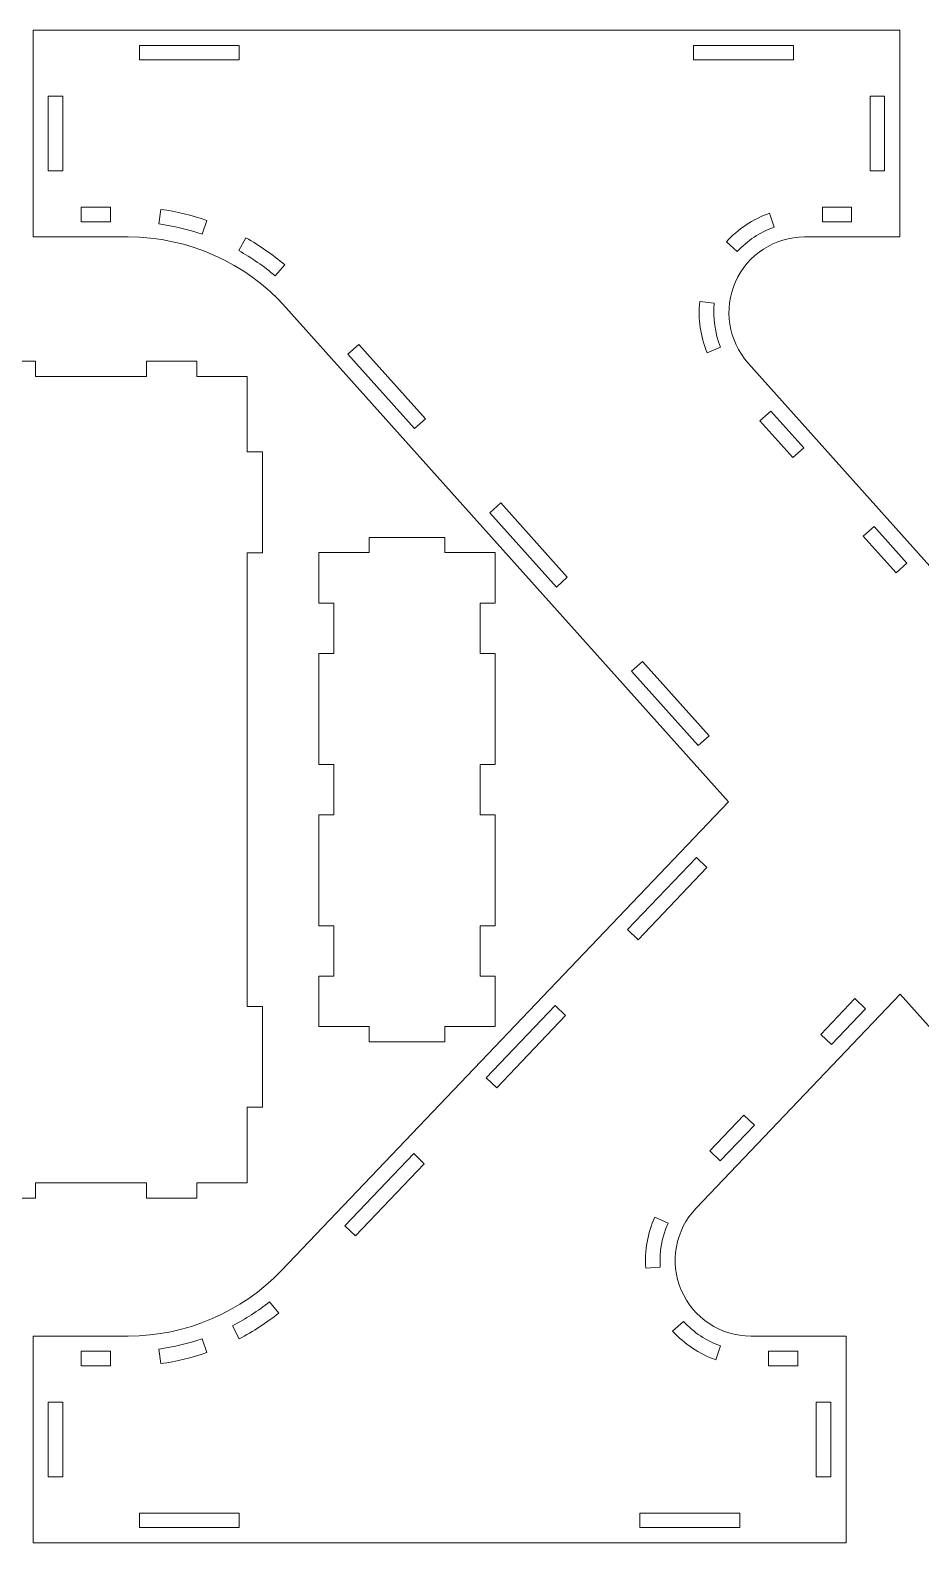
# Model space of a CAD drawing. Header units: millimetres. Extents: x -357 to 357, y -682 to 682.
# Drawn here: x -2.4 to 174.3, y -475.9 to -175.9 of the extents above; entities that cross this region are included whole.
import ezdxf

# ---------------------------------------------------------------- set-up
doc = ezdxf.new("R2010")
doc.units = ezdxf.units.MM
doc.header["$MEASUREMENT"] = 0
doc.layers.add('Camada 1', color=7, linetype='Continuous')

msp = doc.modelspace()

# ---------------------------------------------------------------- linework, layer by layer
at = {"layer": 'Camada 1', "color": 250, "lineweight": 20}
for points, knots in [([(170.2093, -367.0483), (170.2093, -367.0483), (129.6944, -409.4988), (129.6944, -409.4988), (129.6944, -409.4988), (125.5678, -413.8225), (124.4037, -420.2617), (126.7553, -425.7566), (126.7553, -425.7566), (129.1172, -431.2759), (134.542, -434.8551), (140.5455, -434.8551), (140.5455, -434.8551), (140.5455, -434.8551), (159.4418, -434.8551), (159.4418, -434.8551), (159.4418, -434.8551), (159.4418, -434.8551), (159.4418, -475.8551), (159.4418, -475.8551), (159.4418, -475.8551), (159.4418, -475.8551), (-1.8755, -475.8551), (-1.8755, -475.8551), (-1.8755, -475.8551), (-1.8755, -475.8551), (-1.8755, -434.8551), (-1.8755, -434.8551), (-1.8755, -434.8551), (-1.8755, -434.8551), (17.0208, -434.8551), (17.0208, -434.8551), (17.0208, -434.8551), (28.4993, -434.8551), (39.4789, -430.1564), (47.4039, -421.8528), (47.4039, -421.8528), (47.4039, -421.8528), (136.0931, -328.9267), (136.0931, -328.9267), (136.0931, -328.9267), (136.0931, -328.9267), (48.3179, -230.8463), (48.3179, -230.8463), (48.3179, -230.8463), (40.3507, -221.9437), (28.9679, -216.8551), (17.0208, -216.8551), (17.0208, -216.8551), (17.0208, -216.8551), (-1.8755, -216.8551), (-1.8755, -216.8551), (-1.8755, -216.8551), (-1.8755, -216.8551), (-1.8755, -175.8551), (-1.8755, -175.8551), (-1.8755, -175.8551), (-1.8755, -175.8551), (170.1072, -175.8551), (170.1072, -175.8551), (170.1072, -175.8551), (170.1072, -175.8551), (170.1072, -216.8551), (170.1072, -216.8551), (170.1072, -216.8551), (170.1072, -216.8551), (151.2109, -216.8551), (151.2109, -216.8551), (151.2109, -216.8551), (145.2948, -216.8551), (139.9315, -220.3322), (137.517, -225.7332), (137.517, -225.7332), (135.1071, -231.124), (136.0956, -237.4581), (140.0334, -241.8583), (140.0334, -241.8583), (140.0334, -241.8583), (178.3397, -284.6619), (178.3397, -284.6619), (178.3397, -284.6619), (178.3397, -284.6619), (218.8546, -242.2114), (218.8546, -242.2114), (218.8546, -242.2114), (222.9812, -237.8877), (224.1452, -231.4486), (221.7937, -225.9537), (221.7937, -225.9537), (219.4318, -220.4344), (214.007, -216.8551), (208.0035, -216.8551), (208.0035, -216.8551), (208.0035, -216.8551), (189.1072, -216.8551), (189.1072, -216.8551), (189.1072, -216.8551), (189.1072, -216.8551), (189.1072, -175.8551), (189.1072, -175.8551), (189.1072, -175.8551), (189.1072, -175.8551), (350.4245, -175.8551), (350.4245, -175.8551), (350.4245, -175.8551), (350.4245, -175.8551), (350.4245, -216.8551), (350.4245, -216.8551), (350.4245, -216.8551), (350.4245, -216.8551), (331.5282, -216.8551), (331.5282, -216.8551), (331.5282, -216.8551), (320.0497, -216.8551), (309.0701, -221.5538), (301.1451, -229.8574), (301.1451, -229.8574), (301.1451, -229.8574), (212.4559, -322.7835), (212.4559, -322.7835), (212.4559, -322.7835), (212.4559, -322.7835), (300.2311, -420.8639), (300.2311, -420.8639), (300.2311, -420.8639), (308.1983, -429.7665), (319.5811, -434.8551), (331.5282, -434.8551), (331.5282, -434.8551), (331.5282, -434.8551), (350.4245, -434.8551), (350.4245, -434.8551), (350.4245, -434.8551), (350.4245, -434.8551), (350.4245, -475.8551), (350.4245, -475.8551), (350.4245, -475.8551), (350.4245, -475.8551), (178.4418, -475.8551), (178.4418, -475.8551), (178.4418, -475.8551), (178.4418, -475.8551), (178.4418, -434.8551), (178.4418, -434.8551), (178.4418, -434.8551), (178.4418, -434.8551), (197.3381, -434.8551), (197.3381, -434.8551), (197.3381, -434.8551), (203.2543, -434.8551), (208.6175, -431.378), (211.032, -425.9769), (211.032, -425.9769), (213.4419, -420.5862), (212.4535, -414.2522), (208.5157, -409.852), (208.5157, -409.852), (208.5157, -409.852), (170.2093, -367.0483), (170.2093, -367.0483)], [0, 0, 0, 0, 0.02439024, 0.02439024, 0.02439024, 0.02439024, 0.04878049, 0.04878049, 0.04878049, 0.04878049, 0.07317073, 0.07317073, 0.07317073, 0.07317073, 0.09756098, 0.09756098, 0.09756098, 0.09756098, 0.12195122, 0.12195122, 0.12195122, 0.12195122, 0.14634146, 0.14634146, 0.14634146, 0.14634146, 0.17073171, 0.17073171, 0.17073171, 0.17073171, 0.19512195, 0.19512195, 0.19512195, 0.19512195, 0.2195122, 0.2195122, 0.2195122, 0.2195122, 0.24390244, 0.24390244, 0.24390244, 0.24390244, 0.26829268, 0.26829268, 0.26829268, 0.26829268, 0.29268293, 0.29268293, 0.29268293, 0.29268293, 0.31707317, 0.31707317, 0.31707317, 0.31707317, 0.34146341, 0.34146341, 0.34146341, 0.34146341, 0.36585366, 0.36585366, 0.36585366, 0.36585366, 0.3902439, 0.3902439, 0.3902439, 0.3902439, 0.41463415, 0.41463415, 0.41463415, 0.41463415, 0.43902439, 0.43902439, 0.43902439, 0.43902439, 0.46341463, 0.46341463, 0.46341463, 0.46341463, 0.48780488, 0.48780488, 0.48780488, 0.48780488, 0.51219512, 0.51219512, 0.51219512, 0.51219512, 0.53658537, 0.53658537, 0.53658537, 0.53658537, 0.56097561, 0.56097561, 0.56097561, 0.56097561, 0.58536585, 0.58536585, 0.58536585, 0.58536585, 0.6097561, 0.6097561, 0.6097561, 0.6097561, 0.63414634, 0.63414634, 0.63414634, 0.63414634, 0.65853659, 0.65853659, 0.65853659, 0.65853659, 0.68292683, 0.68292683, 0.68292683, 0.68292683, 0.70731707, 0.70731707, 0.70731707, 0.70731707, 0.73170732, 0.73170732, 0.73170732, 0.73170732, 0.75609756, 0.75609756, 0.75609756, 0.75609756, 0.7804878, 0.7804878, 0.7804878, 0.7804878, 0.80487805, 0.80487805, 0.80487805, 0.80487805, 0.82926829, 0.82926829, 0.82926829, 0.82926829, 0.85365854, 0.85365854, 0.85365854, 0.85365854, 0.87804878, 0.87804878, 0.87804878, 0.87804878, 0.90243902, 0.90243902, 0.90243902, 0.90243902, 0.92682927, 0.92682927, 0.92682927, 0.92682927, 0.95121951, 0.95121951, 0.95121951, 0.95121951, 1, 1, 1, 1]), ([(19.2245, -178.8551), (19.2245, -178.8551), (19.2245, -181.7551), (19.2245, -181.7551), (19.2245, -181.7551), (19.2245, -181.7551), (39.0245, -181.7551), (39.0245, -181.7551), (39.0245, -181.7551), (39.0245, -181.7551), (39.0245, -178.8551), (39.0245, -178.8551), (39.0245, -178.8551), (39.0245, -178.8551), (19.2245, -178.8551), (19.2245, -178.8551)], [0, 0, 0, 0, 0.2, 0.2, 0.2, 0.2, 0.4, 0.4, 0.4, 0.4, 0.6, 0.6, 0.6, 0.6, 1, 1, 1, 1]), ([(129.2072, -178.8551), (129.2072, -178.8551), (129.2072, -181.7551), (129.2072, -181.7551), (129.2072, -181.7551), (129.2072, -181.7551), (149.0072, -181.7551), (149.0072, -181.7551), (149.0072, -181.7551), (149.0072, -181.7551), (149.0072, -178.8551), (149.0072, -178.8551), (149.0072, -178.8551), (149.0072, -178.8551), (129.2072, -178.8551), (129.2072, -178.8551)], [0, 0, 0, 0, 0.2, 0.2, 0.2, 0.2, 0.4, 0.4, 0.4, 0.4, 0.6, 0.6, 0.6, 0.6, 1, 1, 1, 1]), ([(1.1245, -203.7551), (1.1245, -203.7551), (4.0245, -203.7551), (4.0245, -203.7551), (4.0245, -203.7551), (4.0245, -203.7551), (4.0245, -188.9551), (4.0245, -188.9551), (4.0245, -188.9551), (4.0245, -188.9551), (1.1245, -188.9551), (1.1245, -188.9551), (1.1245, -188.9551), (1.1245, -188.9551), (1.1245, -203.7551), (1.1245, -203.7551)], [0, 0, 0, 0, 0.2, 0.2, 0.2, 0.2, 0.4, 0.4, 0.4, 0.4, 0.6, 0.6, 0.6, 0.6, 1, 1, 1, 1]), ([(167.1072, -188.9551), (167.1072, -188.9551), (164.2072, -188.9551), (164.2072, -188.9551), (164.2072, -188.9551), (164.2072, -188.9551), (164.2072, -203.7551), (164.2072, -203.7551), (164.2072, -203.7551), (164.2072, -203.7551), (167.1072, -203.7551), (167.1072, -203.7551), (167.1072, -203.7551), (167.1072, -203.7551), (167.1072, -188.9551), (167.1072, -188.9551)], [0, 0, 0, 0, 0.2, 0.2, 0.2, 0.2, 0.4, 0.4, 0.4, 0.4, 0.6, 0.6, 0.6, 0.6, 1, 1, 1, 1]), ([(13.4726, -213.8551), (13.4726, -213.8551), (13.4726, -210.9551), (13.4726, -210.9551), (13.4726, -210.9551), (13.4726, -210.9551), (7.6726, -210.9551), (7.6726, -210.9551), (7.6726, -210.9551), (7.6726, -210.9551), (7.6726, -213.8551), (7.6726, -213.8551), (7.6726, -213.8551), (7.6726, -213.8551), (13.4726, -213.8551), (13.4726, -213.8551)], [0, 0, 0, 0, 0.2, 0.2, 0.2, 0.2, 0.4, 0.4, 0.4, 0.4, 0.6, 0.6, 0.6, 0.6, 1, 1, 1, 1]), ([(31.6683, -216.3063), (31.6683, -216.3063), (32.6185, -213.5658), (32.6185, -213.5658), (32.6185, -213.5658), (29.6562, -212.5456), (26.5966, -211.8176), (23.4923, -211.3943), (23.4923, -211.3943), (23.4923, -211.3943), (23.1064, -214.269), (23.1064, -214.269), (23.1064, -214.269), (26.033, -214.6685), (28.9, -215.3531), (31.6683, -216.3063)], [0, 0, 0, 0, 0.2, 0.2, 0.2, 0.2, 0.4, 0.4, 0.4, 0.4, 0.6, 0.6, 0.6, 0.6, 1, 1, 1, 1]), ([(145.2004, -214.8881), (145.2004, -214.8881), (144.2473, -212.1493), (144.2473, -212.1493), (144.2473, -212.1493), (140.9749, -213.3057), (138.0394, -215.2609), (135.7112, -217.8348), (135.7112, -217.8348), (135.7112, -217.8348), (137.8712, -219.7699), (137.8712, -219.7699), (137.8712, -219.7699), (139.8732, -217.5609), (142.3944, -215.8826), (145.2004, -214.8881)], [0, 0, 0, 0, 0.2, 0.2, 0.2, 0.2, 0.4, 0.4, 0.4, 0.4, 0.6, 0.6, 0.6, 0.6, 1, 1, 1, 1]), ([(160.559, -213.8551), (160.559, -213.8551), (160.559, -210.9551), (160.559, -210.9551), (160.559, -210.9551), (160.559, -210.9551), (154.759, -210.9551), (154.759, -210.9551), (154.759, -210.9551), (154.759, -210.9551), (154.759, -213.8551), (154.759, -213.8551), (154.759, -213.8551), (154.759, -213.8551), (160.559, -213.8551), (160.559, -213.8551)], [0, 0, 0, 0, 0.2, 0.2, 0.2, 0.2, 0.4, 0.4, 0.4, 0.4, 0.6, 0.6, 0.6, 0.6, 1, 1, 1, 1]), ([(46.1866, -224.5868), (46.1866, -224.5868), (48.0714, -222.3822), (48.0714, -222.3822), (48.0714, -222.3822), (45.6858, -220.3513), (43.1029, -218.5569), (40.3672, -217.0299), (40.3672, -217.0299), (40.3672, -217.0299), (38.9588, -219.5654), (38.9588, -219.5654), (38.9588, -219.5654), (41.5151, -220.9927), (43.9373, -222.6723), (46.1866, -224.5868)], [0, 0, 0, 0, 0.2, 0.2, 0.2, 0.2, 0.4, 0.4, 0.4, 0.4, 0.6, 0.6, 0.6, 0.6, 1, 1, 1, 1]), ([(133.3095, -229.974), (133.3095, -229.974), (130.427, -229.655), (130.427, -229.655), (130.427, -229.655), (130.0619, -233.105), (130.5629, -236.599), (131.8829, -239.8073), (131.8829, -239.8073), (131.8829, -239.8073), (134.5594, -238.6911), (134.5594, -238.6911), (134.5594, -238.6911), (133.4295, -235.9369), (132.9984, -232.9389), (133.3095, -229.974)], [0, 0, 0, 0, 0.2, 0.2, 0.2, 0.2, 0.4, 0.4, 0.4, 0.4, 0.6, 0.6, 0.6, 0.6, 1, 1, 1, 1]), ([(73.8273, -254.8521), (73.8273, -254.8521), (75.9883, -252.9182), (75.9883, -252.9182), (75.9883, -252.9182), (75.9883, -252.9182), (62.7842, -238.1638), (62.7842, -238.1638), (62.7842, -238.1638), (62.7842, -238.1638), (60.6232, -240.0977), (60.6232, -240.0977), (60.6232, -240.0977), (60.6232, -240.0977), (73.8273, -254.8521), (73.8273, -254.8521)], [0, 0, 0, 0, 0.2, 0.2, 0.2, 0.2, 0.4, 0.4, 0.4, 0.4, 0.6, 0.6, 0.6, 0.6, 1, 1, 1, 1]), ([(30.6345, -404.4844), (30.6345, -404.4844), (40.6344, -404.4844), (40.6344, -404.4844), (40.6344, -404.4844), (40.6344, -404.4844), (40.6344, -389.4845), (40.6344, -389.4845), (40.6344, -389.4845), (40.6344, -389.4845), (43.6344, -389.4845), (43.6344, -389.4845), (43.6344, -389.4845), (43.6344, -389.4845), (43.6344, -369.4845), (43.6344, -369.4845), (43.6344, -369.4845), (43.6344, -369.4845), (40.6344, -369.4845), (40.6344, -369.4845), (40.6344, -369.4845), (40.6344, -369.4845), (40.6344, -279.5023), (40.6344, -279.5023), (40.6344, -279.5023), (40.6344, -279.5023), (43.6344, -279.5023), (43.6344, -279.5023), (43.6344, -279.5023), (43.6344, -279.5023), (43.6344, -259.5023), (43.6344, -259.5023), (43.6344, -259.5023), (43.6344, -259.5023), (40.6344, -259.5023), (40.6344, -259.5023), (40.6344, -259.5023), (40.6344, -259.5023), (40.6344, -244.5024), (40.6344, -244.5024), (40.6344, -244.5024), (40.6344, -244.5024), (30.6345, -244.5024), (30.6345, -244.5024), (30.6345, -244.5024), (30.6345, -244.5024), (30.6345, -241.5024), (30.6345, -241.5024), (30.6345, -241.5024), (30.6345, -241.5024), (20.6345, -241.5024), (20.6345, -241.5024), (20.6345, -241.5024), (20.6345, -241.5024), (20.6345, -244.5024), (20.6345, -244.5024), (20.6345, -244.5024), (20.6345, -244.5024), (-1.3654, -244.5024), (-1.3654, -244.5024), (-1.3654, -244.5024), (-1.3654, -244.5024), (-1.3654, -241.5024), (-1.3654, -241.5024), (-1.3654, -241.5024), (-1.3654, -241.5024), (-11.3654, -241.5024), (-11.3654, -241.5024), (-11.3654, -241.5024), (-11.3654, -241.5024), (-11.3654, -244.5024), (-11.3654, -244.5024), (-11.3654, -244.5024), (-11.3654, -244.5024), (-33.3653, -244.5024), (-33.3653, -244.5024), (-33.3653, -244.5024), (-33.3653, -244.5024), (-33.3653, -241.5024), (-33.3653, -241.5024), (-33.3653, -241.5024), (-33.3653, -241.5024), (-43.3652, -241.5024), (-43.3652, -241.5024), (-43.3652, -241.5024), (-43.3652, -241.5024), (-43.3652, -244.5024), (-43.3652, -244.5024), (-43.3652, -244.5024), (-43.3652, -244.5024), (-53.3652, -244.5024), (-53.3652, -244.5024), (-53.3652, -244.5024), (-53.3652, -244.5024), (-53.3652, -259.5023), (-53.3652, -259.5023), (-53.3652, -259.5023), (-53.3652, -259.5023), (-56.3652, -259.5023), (-56.3652, -259.5023), (-56.3652, -259.5023), (-56.3652, -259.5023), (-56.3652, -279.5023), (-56.3652, -279.5023), (-56.3652, -279.5023), (-56.3652, -279.5023), (-53.3652, -279.5023), (-53.3652, -279.5023), (-53.3652, -279.5023), (-53.3652, -279.5023), (-53.3652, -369.4845), (-53.3652, -369.4845), (-53.3652, -369.4845), (-53.3652, -369.4845), (-56.3652, -369.4845), (-56.3652, -369.4845), (-56.3652, -369.4845), (-56.3652, -369.4845), (-56.3652, -389.4845), (-56.3652, -389.4845), (-56.3652, -389.4845), (-56.3652, -389.4845), (-53.3652, -389.4845), (-53.3652, -389.4845), (-53.3652, -389.4845), (-53.3652, -389.4845), (-53.3652, -404.4844), (-53.3652, -404.4844), (-53.3652, -404.4844), (-53.3652, -404.4844), (-43.3652, -404.4844), (-43.3652, -404.4844), (-43.3652, -404.4844), (-43.3652, -404.4844), (-43.3652, -407.4844), (-43.3652, -407.4844), (-43.3652, -407.4844), (-43.3652, -407.4844), (-33.3653, -407.4844), (-33.3653, -407.4844), (-33.3653, -407.4844), (-33.3653, -407.4844), (-33.3653, -404.4844), (-33.3653, -404.4844), (-33.3653, -404.4844), (-33.3653, -404.4844), (-11.3654, -404.4844), (-11.3654, -404.4844), (-11.3654, -404.4844), (-11.3654, -404.4844), (-11.3654, -407.4844), (-11.3654, -407.4844), (-11.3654, -407.4844), (-11.3654, -407.4844), (-1.3654, -407.4844), (-1.3654, -407.4844), (-1.3654, -407.4844), (-1.3654, -407.4844), (-1.3654, -404.4844), (-1.3654, -404.4844), (-1.3654, -404.4844), (-1.3654, -404.4844), (20.6345, -404.4844), (20.6345, -404.4844), (20.6345, -404.4844), (20.6345, -404.4844), (20.6345, -407.4844), (20.6345, -407.4844), (20.6345, -407.4844), (20.6345, -407.4844), (30.6345, -407.4844), (30.6345, -407.4844), (30.6345, -407.4844), (30.6345, -407.4844), (30.6345, -404.4844), (30.6345, -404.4844)], [0, 0, 0, 0, 0.02222222, 0.02222222, 0.02222222, 0.02222222, 0.04444444, 0.04444444, 0.04444444, 0.04444444, 0.06666667, 0.06666667, 0.06666667, 0.06666667, 0.08888889, 0.08888889, 0.08888889, 0.08888889, 0.11111111, 0.11111111, 0.11111111, 0.11111111, 0.13333333, 0.13333333, 0.13333333, 0.13333333, 0.15555556, 0.15555556, 0.15555556, 0.15555556, 0.17777778, 0.17777778, 0.17777778, 0.17777778, 0.2, 0.2, 0.2, 0.2, 0.22222222, 0.22222222, 0.22222222, 0.22222222, 0.24444444, 0.24444444, 0.24444444, 0.24444444, 0.26666667, 0.26666667, 0.26666667, 0.26666667, 0.28888889, 0.28888889, 0.28888889, 0.28888889, 0.31111111, 0.31111111, 0.31111111, 0.31111111, 0.33333333, 0.33333333, 0.33333333, 0.33333333, 0.35555556, 0.35555556, 0.35555556, 0.35555556, 0.37777778, 0.37777778, 0.37777778, 0.37777778, 0.4, 0.4, 0.4, 0.4, 0.42222222, 0.42222222, 0.42222222, 0.42222222, 0.44444444, 0.44444444, 0.44444444, 0.44444444, 0.46666667, 0.46666667, 0.46666667, 0.46666667, 0.48888889, 0.48888889, 0.48888889, 0.48888889, 0.51111111, 0.51111111, 0.51111111, 0.51111111, 0.53333333, 0.53333333, 0.53333333, 0.53333333, 0.55555556, 0.55555556, 0.55555556, 0.55555556, 0.57777778, 0.57777778, 0.57777778, 0.57777778, 0.6, 0.6, 0.6, 0.6, 0.62222222, 0.62222222, 0.62222222, 0.62222222, 0.64444444, 0.64444444, 0.64444444, 0.64444444, 0.66666667, 0.66666667, 0.66666667, 0.66666667, 0.68888889, 0.68888889, 0.68888889, 0.68888889, 0.71111111, 0.71111111, 0.71111111, 0.71111111, 0.73333333, 0.73333333, 0.73333333, 0.73333333, 0.75555556, 0.75555556, 0.75555556, 0.75555556, 0.77777778, 0.77777778, 0.77777778, 0.77777778, 0.8, 0.8, 0.8, 0.8, 0.82222222, 0.82222222, 0.82222222, 0.82222222, 0.84444444, 0.84444444, 0.84444444, 0.84444444, 0.86666667, 0.86666667, 0.86666667, 0.86666667, 0.88888889, 0.88888889, 0.88888889, 0.88888889, 0.91111111, 0.91111111, 0.91111111, 0.91111111, 0.93333333, 0.93333333, 0.93333333, 0.93333333, 0.95555556, 0.95555556, 0.95555556, 0.95555556, 1, 1, 1, 1]), ([(144.5333, -251.385), (144.5333, -251.385), (142.3723, -253.319), (142.3723, -253.319), (142.3723, -253.319), (142.3723, -253.319), (148.9077, -260.6217), (148.9077, -260.6217), (148.9077, -260.6217), (148.9077, -260.6217), (151.0687, -258.6877), (151.0687, -258.6877), (151.0687, -258.6877), (151.0687, -258.6877), (144.5333, -251.385), (144.5333, -251.385)], [0, 0, 0, 0, 0.2, 0.2, 0.2, 0.2, 0.4, 0.4, 0.4, 0.4, 0.6, 0.6, 0.6, 0.6, 1, 1, 1, 1]), ([(101.9675, -286.2961), (101.9675, -286.2961), (104.1286, -284.3622), (104.1286, -284.3622), (104.1286, -284.3622), (104.1286, -284.3622), (90.9245, -269.6078), (90.9245, -269.6078), (90.9245, -269.6078), (90.9245, -269.6078), (88.7634, -271.5417), (88.7634, -271.5417), (88.7634, -271.5417), (88.7634, -271.5417), (101.9675, -286.2961), (101.9675, -286.2961)], [0, 0, 0, 0, 0.2, 0.2, 0.2, 0.2, 0.4, 0.4, 0.4, 0.4, 0.6, 0.6, 0.6, 0.6, 1, 1, 1, 1]), ([(164.998, -274.2524), (164.998, -274.2524), (162.837, -276.1863), (162.837, -276.1863), (162.837, -276.1863), (162.837, -276.1863), (169.3723, -283.489), (169.3723, -283.489), (169.3723, -283.489), (169.3723, -283.489), (171.5333, -281.555), (171.5333, -281.555), (171.5333, -281.555), (171.5333, -281.555), (164.998, -274.2524), (164.998, -274.2524)], [0, 0, 0, 0, 0.2, 0.2, 0.2, 0.2, 0.4, 0.4, 0.4, 0.4, 0.6, 0.6, 0.6, 0.6, 1, 1, 1, 1]), ([(89.8389, -279.4699), (89.8389, -279.4699), (79.8389, -279.4699), (79.8389, -279.4699), (79.8389, -279.4699), (79.8389, -279.4699), (79.8389, -276.4699), (79.8389, -276.4699), (79.8389, -276.4699), (79.8389, -276.4699), (64.8389, -276.4699), (64.8389, -276.4699), (64.8389, -276.4699), (64.8389, -276.4699), (64.8389, -279.4699), (64.8389, -279.4699), (64.8389, -279.4699), (64.8389, -279.4699), (54.8389, -279.4699), (54.8389, -279.4699), (54.8389, -279.4699), (54.8389, -279.4699), (54.8389, -289.4699), (54.8389, -289.4699), (54.8389, -289.4699), (54.8389, -289.4699), (57.8389, -289.4699), (57.8389, -289.4699), (57.8389, -289.4699), (57.8389, -289.4699), (57.8389, -299.4699), (57.8389, -299.4699), (57.8389, -299.4699), (57.8389, -299.4699), (54.8389, -299.4699), (54.8389, -299.4699), (54.8389, -299.4699), (54.8389, -299.4699), (54.8389, -321.4699), (54.8389, -321.4699), (54.8389, -321.4699), (54.8389, -321.4699), (57.8389, -321.4699), (57.8389, -321.4699), (57.8389, -321.4699), (57.8389, -321.4699), (57.8389, -331.4699), (57.8389, -331.4699), (57.8389, -331.4699), (57.8389, -331.4699), (54.8389, -331.4699), (54.8389, -331.4699), (54.8389, -331.4699), (54.8389, -331.4699), (54.8389, -353.4699), (54.8389, -353.4699), (54.8389, -353.4699), (54.8389, -353.4699), (57.8389, -353.4699), (57.8389, -353.4699), (57.8389, -353.4699), (57.8389, -353.4699), (57.8389, -363.4699), (57.8389, -363.4699), (57.8389, -363.4699), (57.8389, -363.4699), (54.8389, -363.4699), (54.8389, -363.4699), (54.8389, -363.4699), (54.8389, -363.4699), (54.8389, -373.4699), (54.8389, -373.4699), (54.8389, -373.4699), (54.8389, -373.4699), (64.8389, -373.4699), (64.8389, -373.4699), (64.8389, -373.4699), (64.8389, -373.4699), (64.8389, -376.4699), (64.8389, -376.4699), (64.8389, -376.4699), (64.8389, -376.4699), (79.8389, -376.4699), (79.8389, -376.4699), (79.8389, -376.4699), (79.8389, -376.4699), (79.8389, -373.4699), (79.8389, -373.4699), (79.8389, -373.4699), (79.8389, -373.4699), (89.8389, -373.4699), (89.8389, -373.4699), (89.8389, -373.4699), (89.8389, -373.4699), (89.8389, -363.4699), (89.8389, -363.4699), (89.8389, -363.4699), (89.8389, -363.4699), (86.8389, -363.4699), (86.8389, -363.4699), (86.8389, -363.4699), (86.8389, -363.4699), (86.8389, -353.4699), (86.8389, -353.4699), (86.8389, -353.4699), (86.8389, -353.4699), (89.8389, -353.4699), (89.8389, -353.4699), (89.8389, -353.4699), (89.8389, -353.4699), (89.8389, -331.4699), (89.8389, -331.4699), (89.8389, -331.4699), (89.8389, -331.4699), (86.8389, -331.4699), (86.8389, -331.4699), (86.8389, -331.4699), (86.8389, -331.4699), (86.8389, -321.4699), (86.8389, -321.4699), (86.8389, -321.4699), (86.8389, -321.4699), (89.8389, -321.4699), (89.8389, -321.4699), (89.8389, -321.4699), (89.8389, -321.4699), (89.8389, -299.4699), (89.8389, -299.4699), (89.8389, -299.4699), (89.8389, -299.4699), (86.8389, -299.4699), (86.8389, -299.4699), (86.8389, -299.4699), (86.8389, -299.4699), (86.8389, -289.4699), (86.8389, -289.4699), (86.8389, -289.4699), (86.8389, -289.4699), (89.8389, -289.4699), (89.8389, -289.4699), (89.8389, -289.4699), (89.8389, -289.4699), (89.8389, -279.4699), (89.8389, -279.4699)], [0, 0, 0, 0, 0.02702703, 0.02702703, 0.02702703, 0.02702703, 0.05405405, 0.05405405, 0.05405405, 0.05405405, 0.08108108, 0.08108108, 0.08108108, 0.08108108, 0.10810811, 0.10810811, 0.10810811, 0.10810811, 0.13513514, 0.13513514, 0.13513514, 0.13513514, 0.16216216, 0.16216216, 0.16216216, 0.16216216, 0.18918919, 0.18918919, 0.18918919, 0.18918919, 0.21621622, 0.21621622, 0.21621622, 0.21621622, 0.24324324, 0.24324324, 0.24324324, 0.24324324, 0.27027027, 0.27027027, 0.27027027, 0.27027027, 0.2972973, 0.2972973, 0.2972973, 0.2972973, 0.32432432, 0.32432432, 0.32432432, 0.32432432, 0.35135135, 0.35135135, 0.35135135, 0.35135135, 0.37837838, 0.37837838, 0.37837838, 0.37837838, 0.40540541, 0.40540541, 0.40540541, 0.40540541, 0.43243243, 0.43243243, 0.43243243, 0.43243243, 0.45945946, 0.45945946, 0.45945946, 0.45945946, 0.48648649, 0.48648649, 0.48648649, 0.48648649, 0.51351351, 0.51351351, 0.51351351, 0.51351351, 0.54054054, 0.54054054, 0.54054054, 0.54054054, 0.56756757, 0.56756757, 0.56756757, 0.56756757, 0.59459459, 0.59459459, 0.59459459, 0.59459459, 0.62162162, 0.62162162, 0.62162162, 0.62162162, 0.64864865, 0.64864865, 0.64864865, 0.64864865, 0.67567568, 0.67567568, 0.67567568, 0.67567568, 0.7027027, 0.7027027, 0.7027027, 0.7027027, 0.72972973, 0.72972973, 0.72972973, 0.72972973, 0.75675676, 0.75675676, 0.75675676, 0.75675676, 0.78378378, 0.78378378, 0.78378378, 0.78378378, 0.81081081, 0.81081081, 0.81081081, 0.81081081, 0.83783784, 0.83783784, 0.83783784, 0.83783784, 0.86486486, 0.86486486, 0.86486486, 0.86486486, 0.89189189, 0.89189189, 0.89189189, 0.89189189, 0.91891892, 0.91891892, 0.91891892, 0.91891892, 0.94594595, 0.94594595, 0.94594595, 0.94594595, 1, 1, 1, 1]), ([(130.1078, -317.7401), (130.1078, -317.7401), (132.2688, -315.8062), (132.2688, -315.8062), (132.2688, -315.8062), (132.2688, -315.8062), (119.0647, -301.0518), (119.0647, -301.0518), (119.0647, -301.0518), (119.0647, -301.0518), (116.9036, -302.9858), (116.9036, -302.9858), (116.9036, -302.9858), (116.9036, -302.9858), (130.1078, -317.7401), (130.1078, -317.7401)], [0, 0, 0, 0, 0.2, 0.2, 0.2, 0.2, 0.4, 0.4, 0.4, 0.4, 0.6, 0.6, 0.6, 0.6, 1, 1, 1, 1]), ([(116.0819, -354.2391), (116.0819, -354.2391), (118.1797, -356.2413), (118.1797, -356.2413), (118.1797, -356.2413), (118.1797, -356.2413), (131.8501, -341.9178), (131.8501, -341.9178), (131.8501, -341.9178), (131.8501, -341.9178), (129.7522, -339.9156), (129.7522, -339.9156), (129.7522, -339.9156), (129.7522, -339.9156), (116.0819, -354.2391), (116.0819, -354.2391)], [0, 0, 0, 0, 0.2, 0.2, 0.2, 0.2, 0.4, 0.4, 0.4, 0.4, 0.6, 0.6, 0.6, 0.6, 1, 1, 1, 1]), ([(163.3069, -369.9353), (163.3069, -369.9353), (161.2091, -367.9331), (161.2091, -367.9331), (161.2091, -367.9331), (161.2091, -367.9331), (154.4429, -375.0225), (154.4429, -375.0225), (154.4429, -375.0225), (154.4429, -375.0225), (156.5407, -377.0247), (156.5407, -377.0247), (156.5407, -377.0247), (156.5407, -377.0247), (163.3069, -369.9353), (163.3069, -369.9353)], [0, 0, 0, 0, 0.2, 0.2, 0.2, 0.2, 0.4, 0.4, 0.4, 0.4, 0.6, 0.6, 0.6, 0.6, 1, 1, 1, 1]), ([(88.0407, -383.6199), (88.0407, -383.6199), (90.1385, -385.6221), (90.1385, -385.6221), (90.1385, -385.6221), (90.1385, -385.6221), (103.8089, -371.2987), (103.8089, -371.2987), (103.8089, -371.2987), (103.8089, -371.2987), (101.711, -369.2964), (101.711, -369.2964), (101.711, -369.2964), (101.711, -369.2964), (88.0407, -383.6199), (88.0407, -383.6199)], [0, 0, 0, 0, 0.2, 0.2, 0.2, 0.2, 0.4, 0.4, 0.4, 0.4, 0.6, 0.6, 0.6, 0.6, 1, 1, 1, 1]), ([(141.2636, -393.0317), (141.2636, -393.0317), (139.1658, -391.0295), (139.1658, -391.0295), (139.1658, -391.0295), (139.1658, -391.0295), (132.3996, -398.1189), (132.3996, -398.1189), (132.3996, -398.1189), (132.3996, -398.1189), (134.4975, -400.121), (134.4975, -400.121), (134.4975, -400.121), (134.4975, -400.121), (141.2636, -393.0317), (141.2636, -393.0317)], [0, 0, 0, 0, 0.2, 0.2, 0.2, 0.2, 0.4, 0.4, 0.4, 0.4, 0.6, 0.6, 0.6, 0.6, 1, 1, 1, 1]), ([(59.9995, -413.0007), (59.9995, -413.0007), (62.0973, -415.0029), (62.0973, -415.0029), (62.0973, -415.0029), (62.0973, -415.0029), (75.7677, -400.6795), (75.7677, -400.6795), (75.7677, -400.6795), (75.7677, -400.6795), (73.6698, -398.6773), (73.6698, -398.6773), (73.6698, -398.6773), (73.6698, -398.6773), (59.9995, -413.0007), (59.9995, -413.0007)], [0, 0, 0, 0, 0.2, 0.2, 0.2, 0.2, 0.4, 0.4, 0.4, 0.4, 0.6, 0.6, 0.6, 0.6, 1, 1, 1, 1]), ([(124.122, -412.4887), (124.122, -412.4887), (121.4824, -411.2872), (121.4824, -411.2872), (121.4824, -411.2872), (120.0648, -414.4421), (119.4484, -417.9383), (119.7018, -421.3878), (119.7018, -421.3878), (119.7018, -421.3878), (122.5925, -421.1613), (122.5925, -421.1613), (122.5925, -421.1613), (122.377, -418.1894), (122.9036, -415.2065), (124.122, -412.4887)], [0, 0, 0, 0, 0.2, 0.2, 0.2, 0.2, 0.4, 0.4, 0.4, 0.4, 0.6, 0.6, 0.6, 0.6, 1, 1, 1, 1]), ([(37.6879, -432.8279), (37.6879, -432.8279), (39.0143, -435.4073), (39.0143, -435.4073), (39.0143, -435.4073), (41.7975, -433.9688), (44.4366, -432.2581), (46.8861, -430.3047), (46.8861, -430.3047), (46.8861, -430.3047), (45.0729, -428.0407), (45.0729, -428.0407), (45.0729, -428.0407), (42.7642, -429.8813), (40.2897, -431.4829), (37.6879, -432.8279)], [0, 0, 0, 0, 0.2, 0.2, 0.2, 0.2, 0.4, 0.4, 0.4, 0.4, 0.6, 0.6, 0.6, 0.6, 1, 1, 1, 1]), ([(127.2054, -431.9407), (127.2054, -431.9407), (125.0458, -433.8754), (125.0458, -433.8754), (125.0458, -433.8754), (127.3741, -436.4493), (130.3096, -438.4045), (133.582, -439.5609), (133.582, -439.5609), (133.582, -439.5609), (134.5352, -436.8219), (134.5352, -436.8219), (134.5352, -436.8219), (131.728, -435.8269), (129.2064, -434.1486), (127.2054, -431.9407)], [0, 0, 0, 0, 0.2, 0.2, 0.2, 0.2, 0.4, 0.4, 0.4, 0.4, 0.6, 0.6, 0.6, 0.6, 1, 1, 1, 1]), ([(7.6726, -437.8551), (7.6726, -437.8551), (7.6726, -440.7551), (7.6726, -440.7551), (7.6726, -440.7551), (7.6726, -440.7551), (13.4726, -440.7551), (13.4726, -440.7551), (13.4726, -440.7551), (13.4726, -440.7551), (13.4726, -437.8551), (13.4726, -437.8551), (13.4726, -437.8551), (13.4726, -437.8551), (7.6726, -437.8551), (7.6726, -437.8551)], [0, 0, 0, 0, 0.2, 0.2, 0.2, 0.2, 0.4, 0.4, 0.4, 0.4, 0.6, 0.6, 0.6, 0.6, 1, 1, 1, 1]), ([(23.1064, -437.4411), (23.1064, -437.4411), (23.4923, -440.3159), (23.4923, -440.3159), (23.4923, -440.3159), (26.5966, -439.8926), (29.6562, -439.1646), (32.6185, -438.1444), (32.6185, -438.1444), (32.6185, -438.1444), (31.6683, -435.4039), (31.6683, -435.4039), (31.6683, -435.4039), (28.8989, -436.3573), (26.0319, -437.0418), (23.1064, -437.4411)], [0, 0, 0, 0, 0.2, 0.2, 0.2, 0.2, 0.4, 0.4, 0.4, 0.4, 0.6, 0.6, 0.6, 0.6, 1, 1, 1, 1]), ([(144.0937, -437.8551), (144.0937, -437.8551), (144.0937, -440.7551), (144.0937, -440.7551), (144.0937, -440.7551), (144.0937, -440.7551), (149.8937, -440.7551), (149.8937, -440.7551), (149.8937, -440.7551), (149.8937, -440.7551), (149.8937, -437.8551), (149.8937, -437.8551), (149.8937, -437.8551), (149.8937, -437.8551), (144.0937, -437.8551), (144.0937, -437.8551)], [0, 0, 0, 0, 0.2, 0.2, 0.2, 0.2, 0.4, 0.4, 0.4, 0.4, 0.6, 0.6, 0.6, 0.6, 1, 1, 1, 1]), ([(4.0245, -447.9551), (4.0245, -447.9551), (1.1245, -447.9551), (1.1245, -447.9551), (1.1245, -447.9551), (1.1245, -447.9551), (1.1245, -462.7551), (1.1245, -462.7551), (1.1245, -462.7551), (1.1245, -462.7551), (4.0245, -462.7551), (4.0245, -462.7551), (4.0245, -462.7551), (4.0245, -462.7551), (4.0245, -447.9551), (4.0245, -447.9551)], [0, 0, 0, 0, 0.2, 0.2, 0.2, 0.2, 0.4, 0.4, 0.4, 0.4, 0.6, 0.6, 0.6, 0.6, 1, 1, 1, 1]), ([(156.4418, -447.9551), (156.4418, -447.9551), (153.5418, -447.9551), (153.5418, -447.9551), (153.5418, -447.9551), (153.5418, -447.9551), (153.5418, -462.7551), (153.5418, -462.7551), (153.5418, -462.7551), (153.5418, -462.7551), (156.4418, -462.7551), (156.4418, -462.7551), (156.4418, -462.7551), (156.4418, -462.7551), (156.4418, -447.9551), (156.4418, -447.9551)], [0, 0, 0, 0, 0.2, 0.2, 0.2, 0.2, 0.4, 0.4, 0.4, 0.4, 0.6, 0.6, 0.6, 0.6, 1, 1, 1, 1]), ([(39.0245, -472.8551), (39.0245, -472.8551), (39.0245, -469.9551), (39.0245, -469.9551), (39.0245, -469.9551), (39.0245, -469.9551), (19.2245, -469.9551), (19.2245, -469.9551), (19.2245, -469.9551), (19.2245, -469.9551), (19.2245, -472.8551), (19.2245, -472.8551), (19.2245, -472.8551), (19.2245, -472.8551), (39.0245, -472.8551), (39.0245, -472.8551)], [0, 0, 0, 0, 0.2, 0.2, 0.2, 0.2, 0.4, 0.4, 0.4, 0.4, 0.6, 0.6, 0.6, 0.6, 1, 1, 1, 1]), ([(138.3418, -472.8551), (138.3418, -472.8551), (138.3418, -469.9551), (138.3418, -469.9551), (138.3418, -469.9551), (138.3418, -469.9551), (118.5418, -469.9551), (118.5418, -469.9551), (118.5418, -469.9551), (118.5418, -469.9551), (118.5418, -472.8551), (118.5418, -472.8551), (118.5418, -472.8551), (118.5418, -472.8551), (138.3418, -472.8551), (138.3418, -472.8551)], [0, 0, 0, 0, 0.2, 0.2, 0.2, 0.2, 0.4, 0.4, 0.4, 0.4, 0.6, 0.6, 0.6, 0.6, 1, 1, 1, 1])]:
    msp.add_open_spline(points, degree=3, knots=knots, dxfattribs=at)

doc.saveas('drawing.dxf')
